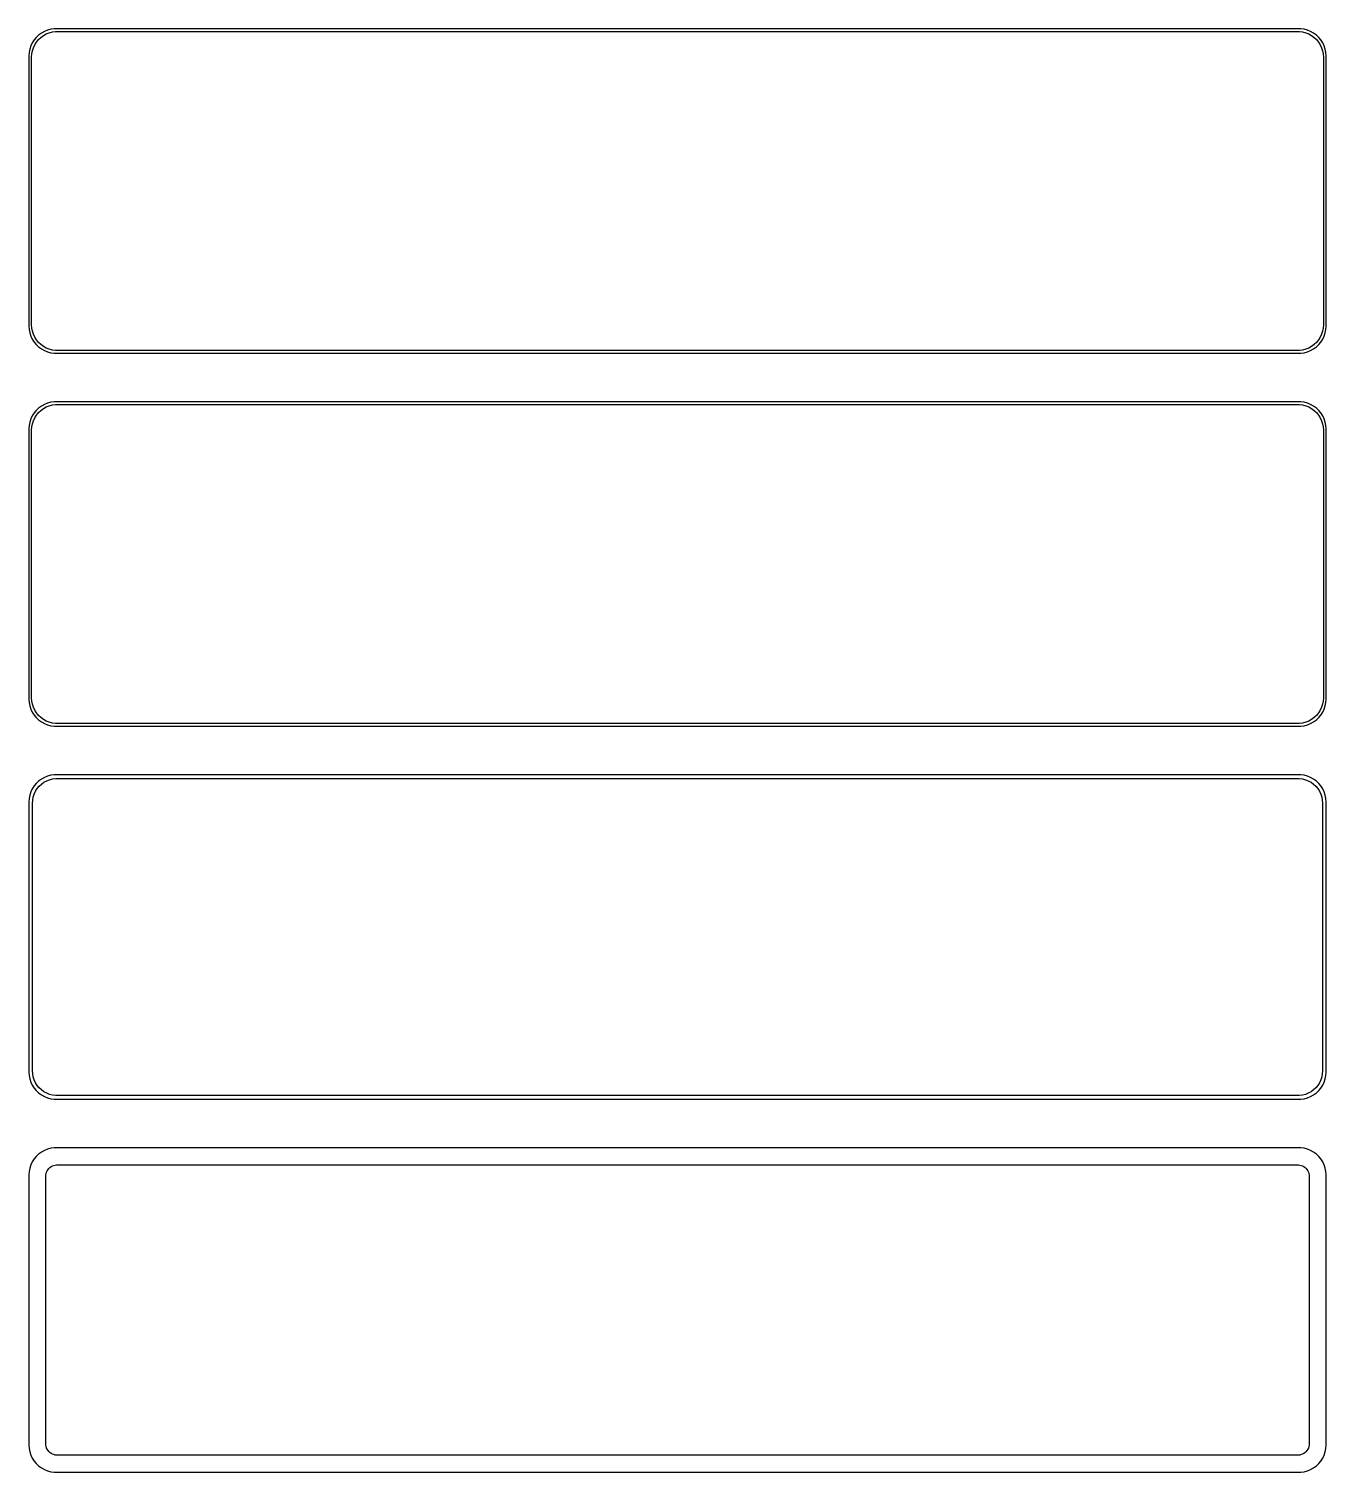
# Model space of a CAD drawing. Header units: metres. Extents: x -120 to 120, y 246 to 513.
import ezdxf

# ---------------------------------------------------------------- set-up
doc = ezdxf.new("R2010")
doc.units = ezdxf.units.M

msp = doc.modelspace()

# ---------------------------------------------------------------- linework, layer by layer
for p, q in [((-116.545, 512.755), (-117.129, 512.524)), ((-115.937, 512.911), (-116.545, 512.755)), ((-115.314, 512.99), (-115.937, 512.911)), ((115.314, 512.99), (-115.314, 512.99)), ((115.937, 512.911), (115.314, 512.99)), ((116.545, 512.755), (115.937, 512.911)), ((117.129, 512.524), (116.545, 512.755)), ((-119.382, 510.409), (-119.649, 509.841)), ((-119.045, 510.939), (-119.382, 510.409)), ((-119.166, 509.499), (-118.912, 510.038)), ((-118.645, 511.423), (-119.045, 510.939)), ((-118.912, 510.038), (-118.593, 510.542)), ((-118.187, 511.853), (-118.645, 511.423)), ((-118.593, 510.542), (-118.213, 511.002)), ((-118.213, 511.002), (-117.778, 511.41)), ((-117.679, 512.222), (-118.187, 511.853)), ((-117.778, 511.41), (-117.295, 511.761)), ((-117.129, 512.524), (-117.679, 512.222)), ((-117.295, 511.761), (-116.772, 512.048)), ((-116.772, 512.048), (-116.218, 512.268)), ((-116.218, 512.268), (-115.64, 512.416)), ((-115.64, 512.416), (-115.048, 512.491)), ((-115.048, 512.491), (115.048, 512.491)), ((115.048, 512.491), (115.64, 512.416)), ((115.64, 512.416), (116.218, 512.268)), ((116.218, 512.268), (116.772, 512.048)), ((116.772, 512.048), (117.295, 511.761)), ((117.679, 512.222), (117.129, 512.524)), ((117.295, 511.761), (117.778, 511.41)), ((118.187, 511.853), (117.679, 512.222)), ((117.778, 511.41), (118.213, 511.002)), ((118.645, 511.423), (118.187, 511.853)), ((118.213, 511.002), (118.593, 510.542)), ((118.593, 510.542), (118.912, 510.038)), ((119.045, 510.939), (118.645, 511.423)), ((118.912, 510.038), (119.166, 509.499)), ((119.382, 510.409), (119.045, 510.939)), ((119.649, 509.841), (119.382, 510.409)), ((-119.961, 508.627), (-120, 508)), ((-120, 508), (-120, 458)), ((-119.843, 509.243), (-119.961, 508.627)), ((-119.649, 509.841), (-119.843, 509.243)), ((-119.5, 507.75), (-119.463, 508.345)), ((-119.5, 458.25), (-119.5, 507.75)), ((-119.463, 508.345), (-119.351, 508.931)), ((-119.351, 508.931), (-119.166, 509.499)), ((119.166, 509.499), (119.351, 508.931)), ((119.351, 508.931), (119.463, 508.345)), ((119.463, 508.345), (119.5, 507.75)), ((119.5, 507.75), (119.5, 458.25)), ((119.843, 509.243), (119.649, 509.841)), ((119.961, 508.627), (119.843, 509.243)), ((120, 508), (119.961, 508.627)), ((120, 458), (120, 508)), ((-120, 458), (-119.961, 457.373)), ((-119.961, 457.373), (-119.843, 456.757)), ((-119.843, 456.757), (-119.649, 456.159)), ((-119.463, 457.655), (-119.5, 458.25)), ((-119.351, 457.069), (-119.463, 457.655)), ((-119.166, 456.501), (-119.351, 457.069)), ((119.351, 457.069), (119.166, 456.501)), ((119.463, 457.655), (119.351, 457.069)), ((119.5, 458.25), (119.463, 457.655)), ((119.649, 456.159), (119.843, 456.757)), ((119.843, 456.757), (119.961, 457.373)), ((119.961, 457.373), (120, 458)), ((-119.649, 456.159), (-119.382, 455.591)), ((-119.382, 455.591), (-119.045, 455.061)), ((-118.912, 455.962), (-119.166, 456.501)), ((-119.045, 455.061), (-118.645, 454.577)), ((-118.593, 455.458), (-118.912, 455.962)), ((-118.645, 454.577), (-118.187, 454.147)), ((-118.213, 454.998), (-118.593, 455.458)), ((-117.778, 454.59), (-118.213, 454.998)), ((-118.187, 454.147), (-117.679, 453.778)), ((-117.295, 454.239), (-117.778, 454.59)), ((-116.772, 453.952), (-117.295, 454.239)), ((-116.218, 453.732), (-116.772, 453.952)), ((116.772, 453.952), (116.218, 453.732)), ((117.295, 454.239), (116.772, 453.952)), ((117.778, 454.59), (117.295, 454.239)), ((117.679, 453.778), (118.187, 454.147)), ((118.213, 454.998), (117.778, 454.59)), ((118.187, 454.147), (118.645, 454.577)), ((118.593, 455.458), (118.213, 454.998)), ((118.912, 455.962), (118.593, 455.458)), ((118.645, 454.577), (119.045, 455.061)), ((119.166, 456.501), (118.912, 455.962)), ((119.045, 455.061), (119.382, 455.591)), ((119.382, 455.591), (119.649, 456.159)), ((-117.679, 453.778), (-117.129, 453.476)), ((-117.129, 453.476), (-116.545, 453.245)), ((-116.545, 453.245), (-115.937, 453.089)), ((-115.64, 453.584), (-116.218, 453.732)), ((-115.937, 453.089), (-115.314, 453.01)), ((-115.048, 453.509), (-115.64, 453.584)), ((-115.314, 453.01), (115.314, 453.01)), ((115.048, 453.509), (-115.048, 453.509)), ((115.64, 453.584), (115.048, 453.509)), ((115.314, 453.01), (115.937, 453.089)), ((116.218, 453.732), (115.64, 453.584)), ((115.937, 453.089), (116.545, 453.245)), ((116.545, 453.245), (117.129, 453.476)), ((117.129, 453.476), (117.679, 453.778)), ((-117.679, 443.222), (-118.187, 442.853)), ((-117.129, 443.524), (-117.679, 443.222)), ((-116.545, 443.755), (-117.129, 443.524)), ((-116.772, 443.048), (-116.218, 443.268)), ((-115.937, 443.911), (-116.545, 443.755)), ((-116.218, 443.268), (-115.64, 443.416)), ((-115.314, 443.99), (-115.937, 443.911)), ((-115.64, 443.416), (-115.048, 443.491)), ((115.314, 443.99), (-115.314, 443.99)), ((-115.048, 443.491), (115.048, 443.491)), ((115.048, 443.491), (115.64, 443.416)), ((115.937, 443.911), (115.314, 443.99)), ((115.64, 443.416), (116.218, 443.268)), ((116.545, 443.755), (115.937, 443.911)), ((116.218, 443.268), (116.772, 443.048)), ((117.129, 443.524), (116.545, 443.755)), ((117.679, 443.222), (117.129, 443.524)), ((118.187, 442.853), (117.679, 443.222)), ((-119.649, 440.841), (-119.843, 440.243)), ((-119.382, 441.409), (-119.649, 440.841)), ((-119.045, 441.939), (-119.382, 441.409)), ((-119.166, 440.499), (-118.912, 441.038)), ((-118.645, 442.423), (-119.045, 441.939)), ((-118.912, 441.038), (-118.593, 441.542)), ((-118.187, 442.853), (-118.645, 442.423)), ((-118.593, 441.542), (-118.213, 442.002)), ((-118.213, 442.002), (-117.778, 442.41)), ((-117.778, 442.41), (-117.295, 442.761)), ((-117.295, 442.761), (-116.772, 443.048)), ((116.772, 443.048), (117.295, 442.761)), ((117.295, 442.761), (117.778, 442.41)), ((117.778, 442.41), (118.213, 442.002)), ((118.645, 442.423), (118.187, 442.853)), ((118.213, 442.002), (118.593, 441.542)), ((118.593, 441.542), (118.912, 441.038)), ((119.045, 441.939), (118.645, 442.423)), ((118.912, 441.038), (119.166, 440.499)), ((119.382, 441.409), (119.045, 441.939)), ((119.649, 440.841), (119.382, 441.409)), ((119.843, 440.243), (119.649, 440.841)), ((-119.961, 439.627), (-120, 439)), ((-120, 439), (-120, 389)), ((-119.843, 440.243), (-119.961, 439.627)), ((-119.5, 438.75), (-119.463, 439.345)), ((-119.5, 389.25), (-119.5, 438.75)), ((-119.463, 439.345), (-119.351, 439.931)), ((-119.351, 439.931), (-119.166, 440.499)), ((119.166, 440.499), (119.351, 439.931)), ((119.351, 439.931), (119.463, 439.345)), ((119.463, 439.345), (119.5, 438.75)), ((119.5, 438.75), (119.5, 389.25)), ((119.961, 439.627), (119.843, 440.243)), ((120, 439), (119.961, 439.627)), ((120, 389), (120, 439)), ((-120, 389), (-119.961, 388.373)), ((-119.961, 388.373), (-119.843, 387.757)), ((-119.843, 387.757), (-119.649, 387.159)), ((-119.649, 387.159), (-119.382, 386.591)), ((-119.463, 388.655), (-119.5, 389.25)), ((-119.351, 388.069), (-119.463, 388.655)), ((-119.166, 387.501), (-119.351, 388.069)), ((-118.912, 386.962), (-119.166, 387.501)), ((119.166, 387.501), (118.912, 386.962)), ((119.351, 388.069), (119.166, 387.501)), ((119.463, 388.655), (119.351, 388.069)), ((119.382, 386.591), (119.649, 387.159)), ((119.5, 389.25), (119.463, 388.655)), ((119.649, 387.159), (119.843, 387.757)), ((119.843, 387.757), (119.961, 388.373)), ((119.961, 388.373), (120, 389)), ((-119.382, 386.591), (-119.045, 386.061)), ((-119.045, 386.061), (-118.645, 385.577)), ((-118.593, 386.458), (-118.912, 386.962)), ((-118.645, 385.577), (-118.187, 385.147)), ((-118.213, 385.998), (-118.593, 386.458)), ((-117.778, 385.59), (-118.213, 385.998)), ((-118.187, 385.147), (-117.679, 384.778)), ((-117.295, 385.239), (-117.778, 385.59)), ((-117.679, 384.778), (-117.129, 384.476)), ((-116.772, 384.952), (-117.295, 385.239)), ((-117.129, 384.476), (-116.545, 384.245)), ((-116.218, 384.732), (-116.772, 384.952)), ((-115.64, 384.584), (-116.218, 384.732)), ((-115.048, 384.509), (-115.64, 384.584)), ((115.048, 384.509), (-115.048, 384.509)), ((115.64, 384.584), (115.048, 384.509)), ((116.218, 384.732), (115.64, 384.584)), ((116.772, 384.952), (116.218, 384.732)), ((116.545, 384.245), (117.129, 384.476)), ((117.295, 385.239), (116.772, 384.952)), ((117.129, 384.476), (117.679, 384.778)), ((117.778, 385.59), (117.295, 385.239)), ((117.679, 384.778), (118.187, 385.147)), ((118.213, 385.998), (117.778, 385.59)), ((118.187, 385.147), (118.645, 385.577)), ((118.593, 386.458), (118.213, 385.998)), ((118.912, 386.962), (118.593, 386.458)), ((118.645, 385.577), (119.045, 386.061)), ((119.045, 386.061), (119.382, 386.591)), ((-116.545, 384.245), (-115.937, 384.089)), ((-115.937, 384.089), (-115.314, 384.01)), ((-115.314, 384.01), (115.314, 384.01)), ((115.314, 384.01), (115.937, 384.089)), ((115.937, 384.089), (116.545, 384.245)), ((-118.187, 373.853), (-118.645, 373.423)), ((-117.679, 374.222), (-118.187, 373.853)), ((-117.129, 374.524), (-117.679, 374.222)), ((-117.203, 373.616), (-116.699, 373.893)), ((-116.545, 374.755), (-117.129, 374.524)), ((-116.699, 373.893), (-116.165, 374.104)), ((-115.937, 374.911), (-116.545, 374.755)), ((-116.165, 374.104), (-115.608, 374.247)), ((-115.314, 374.99), (-115.937, 374.911)), ((-115.608, 374.247), (-115.037, 374.319)), ((115.314, 374.99), (-115.314, 374.99)), ((-115.037, 374.319), (115.037, 374.319)), ((115.037, 374.319), (115.608, 374.247)), ((115.937, 374.911), (115.314, 374.99)), ((115.608, 374.247), (116.165, 374.104)), ((116.545, 374.755), (115.937, 374.911)), ((116.165, 374.104), (116.699, 373.893)), ((117.129, 374.524), (116.545, 374.755)), ((116.699, 373.893), (117.203, 373.616)), ((117.679, 374.222), (117.129, 374.524)), ((118.187, 373.853), (117.679, 374.222)), ((118.645, 373.423), (118.187, 373.853)), ((-119.843, 371.243), (-119.961, 370.627)), ((-119.649, 371.841), (-119.843, 371.243)), ((-119.382, 372.409), (-119.649, 371.841)), ((-119.045, 372.939), (-119.382, 372.409)), ((-119.185, 370.889), (-119.007, 371.435)), ((-118.645, 373.423), (-119.045, 372.939)), ((-119.007, 371.435), (-118.762, 371.956)), ((-118.762, 371.956), (-118.454, 372.441)), ((-118.454, 372.441), (-118.088, 372.884)), ((-118.088, 372.884), (-117.668, 373.278)), ((-117.668, 373.278), (-117.203, 373.616)), ((117.203, 373.616), (117.668, 373.278)), ((117.668, 373.278), (118.088, 372.884)), ((118.088, 372.884), (118.454, 372.441)), ((118.454, 372.441), (118.762, 371.956)), ((119.045, 372.939), (118.645, 373.423)), ((118.762, 371.956), (119.007, 371.435)), ((119.007, 371.435), (119.185, 370.889)), ((119.382, 372.409), (119.045, 372.939)), ((119.649, 371.841), (119.382, 372.409)), ((119.843, 371.243), (119.649, 371.841)), ((119.961, 370.627), (119.843, 371.243)), ((-119.961, 370.627), (-120, 370)), ((-120, 370), (-120, 320)), ((-119.328, 369.75), (-119.292, 370.324)), ((-119.328, 320.25), (-119.328, 369.75)), ((-119.292, 370.324), (-119.185, 370.889)), ((119.185, 370.889), (119.292, 370.324)), ((119.292, 370.324), (119.328, 369.75)), ((119.328, 369.75), (119.328, 320.25)), ((120, 370), (119.961, 370.627)), ((120, 320), (120, 370)), ((-120, 320), (-119.961, 319.373)), ((-119.961, 319.373), (-119.843, 318.757)), ((-119.843, 318.757), (-119.649, 318.159)), ((-119.649, 318.159), (-119.382, 317.591)), ((-119.292, 319.676), (-119.328, 320.25)), ((-119.185, 319.111), (-119.292, 319.676)), ((-119.007, 318.565), (-119.185, 319.111)), ((-118.762, 318.044), (-119.007, 318.565)), ((-118.454, 317.559), (-118.762, 318.044)), ((118.762, 318.044), (118.454, 317.559)), ((119.007, 318.565), (118.762, 318.044)), ((119.185, 319.111), (119.007, 318.565)), ((119.292, 319.676), (119.185, 319.111)), ((119.328, 320.25), (119.292, 319.676)), ((119.382, 317.591), (119.649, 318.159)), ((119.649, 318.159), (119.843, 318.757)), ((119.843, 318.757), (119.961, 319.373)), ((119.961, 319.373), (120, 320)), ((-119.382, 317.591), (-119.045, 317.061)), ((-119.045, 317.061), (-118.645, 316.577)), ((-118.645, 316.577), (-118.187, 316.147)), ((-118.088, 317.116), (-118.454, 317.559)), ((-118.187, 316.147), (-117.679, 315.778)), ((-117.668, 316.722), (-118.088, 317.116)), ((-117.679, 315.778), (-117.129, 315.476)), ((-117.203, 316.384), (-117.668, 316.722)), ((-116.699, 316.107), (-117.203, 316.384)), ((-117.129, 315.476), (-116.545, 315.245)), ((-116.165, 315.896), (-116.699, 316.107)), ((-116.545, 315.245), (-115.937, 315.089)), ((-115.608, 315.753), (-116.165, 315.896)), ((-115.937, 315.089), (-115.314, 315.01)), ((-115.037, 315.681), (-115.608, 315.753)), ((115.037, 315.681), (-115.037, 315.681)), ((115.608, 315.753), (115.037, 315.681)), ((115.314, 315.01), (115.937, 315.089)), ((116.165, 315.896), (115.608, 315.753)), ((115.937, 315.089), (116.545, 315.245)), ((116.699, 316.107), (116.165, 315.896)), ((116.545, 315.245), (117.129, 315.476)), ((117.203, 316.384), (116.699, 316.107)), ((117.129, 315.476), (117.679, 315.778)), ((117.668, 316.722), (117.203, 316.384)), ((118.088, 317.116), (117.668, 316.722)), ((117.679, 315.778), (118.187, 316.147)), ((118.454, 317.559), (118.088, 317.116)), ((118.187, 316.147), (118.645, 316.577)), ((118.645, 316.577), (119.045, 317.061)), ((119.045, 317.061), (119.382, 317.591)), ((-115.314, 315.01), (115.314, 315.01)), ((-118.645, 304.423), (-119.045, 303.939)), ((-118.187, 304.853), (-118.645, 304.423)), ((-117.679, 305.222), (-118.187, 304.853)), ((-117.129, 305.524), (-117.679, 305.222)), ((-116.545, 305.755), (-117.129, 305.524)), ((-115.937, 305.911), (-116.545, 305.755)), ((-115.314, 305.99), (-115.937, 305.911)), ((115.314, 305.99), (-115.314, 305.99)), ((115.937, 305.911), (115.314, 305.99)), ((116.545, 305.755), (115.937, 305.911)), ((117.129, 305.524), (116.545, 305.755)), ((117.679, 305.222), (117.129, 305.524)), ((118.187, 304.853), (117.679, 305.222)), ((118.645, 304.423), (118.187, 304.853)), ((119.045, 303.939), (118.645, 304.423)), ((-119.843, 302.243), (-119.961, 301.627)), ((-119.649, 302.841), (-119.843, 302.243)), ((-119.382, 303.409), (-119.649, 302.841)), ((-119.045, 303.939), (-119.382, 303.409)), ((-116.711, 301.527), (-116.599, 301.766)), ((-116.599, 301.766), (-116.457, 301.99)), ((-116.457, 301.99), (-116.288, 302.194)), ((-116.288, 302.194), (-116.095, 302.375)), ((-116.095, 302.375), (-115.88, 302.531)), ((-115.88, 302.531), (-115.648, 302.659)), ((-115.648, 302.659), (-115.402, 302.756)), ((-115.402, 302.756), (-115.145, 302.822)), ((-115.145, 302.822), (-114.882, 302.855)), ((-114.882, 302.855), (114.882, 302.855)), ((114.882, 302.855), (115.145, 302.822)), ((115.145, 302.822), (115.402, 302.756)), ((115.402, 302.756), (115.648, 302.659)), ((115.648, 302.659), (115.88, 302.531)), ((115.88, 302.531), (116.095, 302.375)), ((116.095, 302.375), (116.288, 302.194)), ((116.288, 302.194), (116.457, 301.99)), ((116.457, 301.99), (116.599, 301.766)), ((116.599, 301.766), (116.711, 301.527)), ((119.382, 303.409), (119.045, 303.939)), ((119.649, 302.841), (119.382, 303.409)), ((119.843, 302.243), (119.649, 302.841)), ((119.961, 301.627), (119.843, 302.243)), ((-119.961, 301.627), (-120, 301)), ((-120, 301), (-120, 251)), ((-116.86, 300.75), (-116.843, 301.014)), ((-116.86, 251.25), (-116.86, 300.75)), ((-116.843, 301.014), (-116.793, 301.275)), ((-116.793, 301.275), (-116.711, 301.527)), ((116.711, 301.527), (116.793, 301.275)), ((116.793, 301.275), (116.843, 301.014)), ((116.843, 301.014), (116.86, 300.75)), ((116.86, 300.75), (116.86, 251.25)), ((120, 301), (119.961, 301.627)), ((120, 251), (120, 301)), ((-120, 251), (-119.961, 250.373)), ((-116.843, 250.986), (-116.86, 251.25)), ((-116.793, 250.725), (-116.843, 250.986)), ((116.843, 250.986), (116.793, 250.725)), ((116.86, 251.25), (116.843, 250.986)), ((119.961, 250.373), (120, 251)), ((-119.961, 250.373), (-119.843, 249.757)), ((-119.843, 249.757), (-119.649, 249.159)), ((-119.649, 249.159), (-119.382, 248.591)), ((-119.382, 248.591), (-119.045, 248.061)), ((-116.711, 250.473), (-116.793, 250.725)), ((-116.599, 250.234), (-116.711, 250.473)), ((-116.457, 250.01), (-116.599, 250.234)), ((-116.288, 249.806), (-116.457, 250.01)), ((-116.095, 249.625), (-116.288, 249.806)), ((-115.88, 249.469), (-116.095, 249.625)), ((-115.648, 249.341), (-115.88, 249.469)), ((-115.402, 249.244), (-115.648, 249.341)), ((-115.145, 249.178), (-115.402, 249.244)), ((-114.882, 249.145), (-115.145, 249.178)), ((114.882, 249.145), (-114.882, 249.145)), ((115.145, 249.178), (114.882, 249.145)), ((115.402, 249.244), (115.145, 249.178)), ((115.648, 249.341), (115.402, 249.244)), ((115.88, 249.469), (115.648, 249.341)), ((116.095, 249.625), (115.88, 249.469)), ((116.288, 249.806), (116.095, 249.625)), ((116.457, 250.01), (116.288, 249.806)), ((116.599, 250.234), (116.457, 250.01)), ((116.711, 250.473), (116.599, 250.234)), ((116.793, 250.725), (116.711, 250.473)), ((119.045, 248.061), (119.382, 248.591)), ((119.382, 248.591), (119.649, 249.159)), ((119.649, 249.159), (119.843, 249.757)), ((119.843, 249.757), (119.961, 250.373)), ((-119.045, 248.061), (-118.645, 247.577)), ((-118.645, 247.577), (-118.187, 247.147)), ((-118.187, 247.147), (-117.679, 246.778)), ((-117.679, 246.778), (-117.129, 246.476)), ((-117.129, 246.476), (-116.545, 246.245)), ((-116.545, 246.245), (-115.937, 246.089)), ((-115.937, 246.089), (-115.314, 246.01)), ((-115.314, 246.01), (115.314, 246.01)), ((115.314, 246.01), (115.937, 246.089)), ((115.937, 246.089), (116.545, 246.245)), ((116.545, 246.245), (117.129, 246.476)), ((117.129, 246.476), (117.679, 246.778)), ((117.679, 246.778), (118.187, 247.147)), ((118.187, 247.147), (118.645, 247.577)), ((118.645, 247.577), (119.045, 248.061))]:
    msp.add_line(p, q)

doc.saveas('drawing.dxf')
